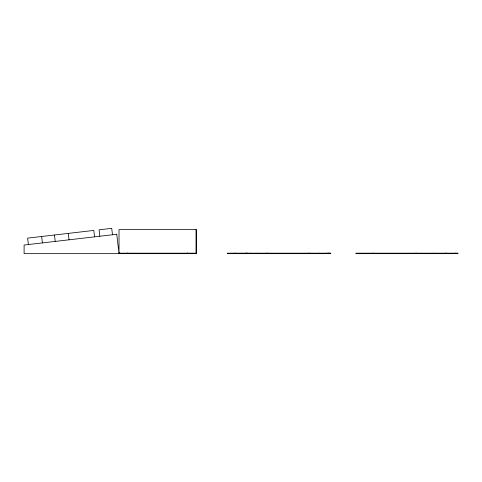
<?xml version="1.0" encoding="UTF-8"?>
<svg xmlns="http://www.w3.org/2000/svg" width="482" height="482" viewBox="0 0 482 482"><rect width="100%" height="100%" fill="white"/><g stroke="black" fill="none" stroke-linecap="round" stroke-linejoin="round"><path stroke-width="0.72" d="M119.018 252.695L119.5 252.695M119.018 253.177L196.023 253.177L196.023 229.613M112.481 234.764L111.734 228.341L99.093 229.812L99.84 236.234M94.55 236.849L93.803 230.426L27.637 238.12L28.384 244.543M68.287 233.39L69.034 239.813M54.478 234.999L55.225 241.422M41.651 236.487L42.398 242.91M456.038 253.177L456.038 253.659M455.743 253.177L455.743 253.659M455.454 253.177L455.454 253.659M446.314 253.177L446.314 253.659M445.977 253.177L445.977 253.659M445.296 253.177L445.296 253.659M444.958 253.177L444.958 253.659M433.366 253.177L433.366 253.659M416.719 253.177L416.719 253.659M416.129 253.177L416.129 253.659M415.544 253.177L415.544 253.659M373.707 253.177L373.707 253.659M373.116 253.177L373.116 253.659M372.532 253.177L372.532 253.659M329.357 253.177L329.357 253.659M329.158 253.177L329.158 253.659M328.959 253.177L328.959 253.659M328.567 253.177L328.567 253.659M328.176 253.177L328.176 253.659M327.983 253.177L327.983 253.659M327.784 253.177L327.784 253.659M326.416 253.177L326.416 253.659M319.217 253.177L319.217 253.659M309.854 253.177L309.854 253.659M309.516 253.177L309.516 253.659M308.835 253.177L308.835 253.659M308.498 253.177L308.498 253.659M267.811 253.177L267.811 253.659M267.468 253.177L267.468 253.659M266.793 253.177L266.793 253.659M266.45 253.177L266.45 253.659M257.099 253.177L257.093 253.659M250.375 253.177L250.375 253.659M249.893 253.177L249.893 253.659M247.766 253.177L247.766 253.659M247.429 253.177L247.429 253.659M246.748 253.177L246.748 253.659M246.41 253.177L246.41 253.659M246.182 253.158L246.182 253.659M245.838 253.158L245.838 253.659M245.501 253.158L245.501 253.659M241.753 253.177L241.753 253.659M235.77 253.177L235.776 253.659M235.439 253.177L235.427 253.659M234.752 253.177L234.752 253.659M234.409 253.177L234.421 253.659M187.739 253.177L187.739 253.659M187.57 253.177L187.57 253.659M187.233 253.177L187.233 253.659M187.064 253.177L187.064 253.659M127.971 253.177L127.971 253.659M127.802 253.177L127.802 253.659M127.465 253.177L127.465 253.659M127.296 253.177L127.296 253.659M116.758 234.264L24.1 245.037L24.1 253.659L196.505 253.659L196.505 229.613L119.018 229.613L119.018 253.659L116.758 234.264M330.724 253.177L227.293 253.177L227.293 253.659L330.724 253.659L330.724 253.177M457.9 253.177L355.879 253.177L355.879 253.659L457.9 253.659L457.9 253.177"/></g></svg>
